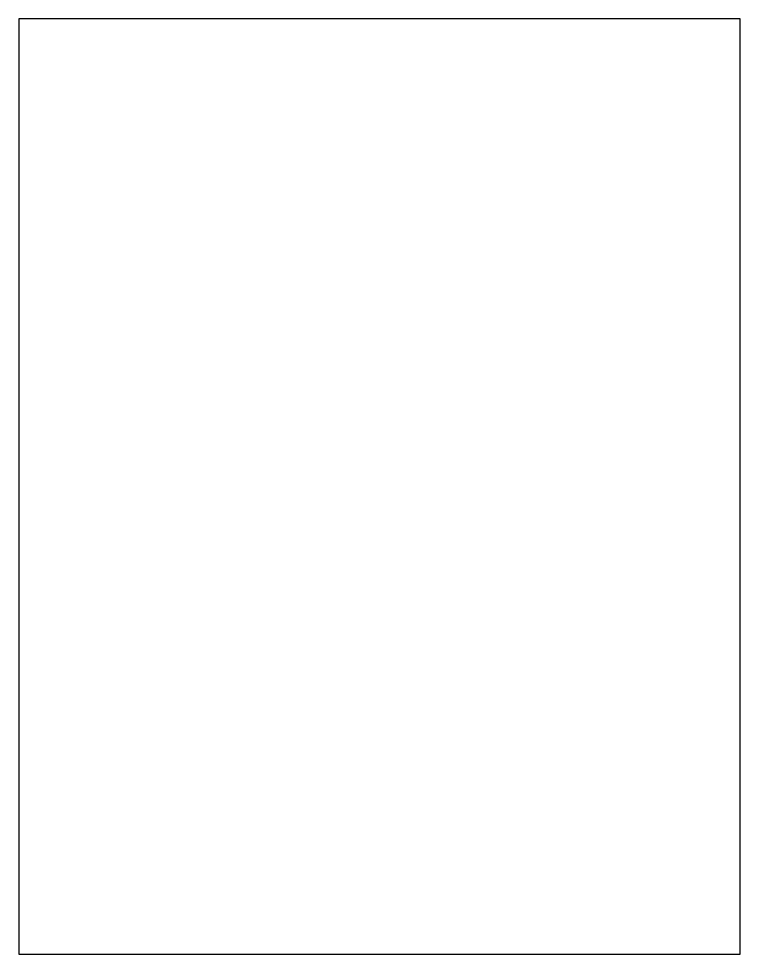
# Model space of a CAD drawing. Header units: millimetres. Extents: x -122 to 122, y 18 to 333.
import ezdxf

# ---------------------------------------------------------------- set-up
doc = ezdxf.new("R2010")
doc.units = ezdxf.units.MM
doc.layers.get('0').update_dxf_attribs({"linetype": 'CONTINUOUS'})

msp = doc.modelspace()

# ---------------------------------------------------------------- linework, layer by layer
msp.add_lwpolyline([(-121.5, 18), (121.5, 18), (121.5, 333), (-121.5, 333)], close=True)

doc.saveas('drawing.dxf')
